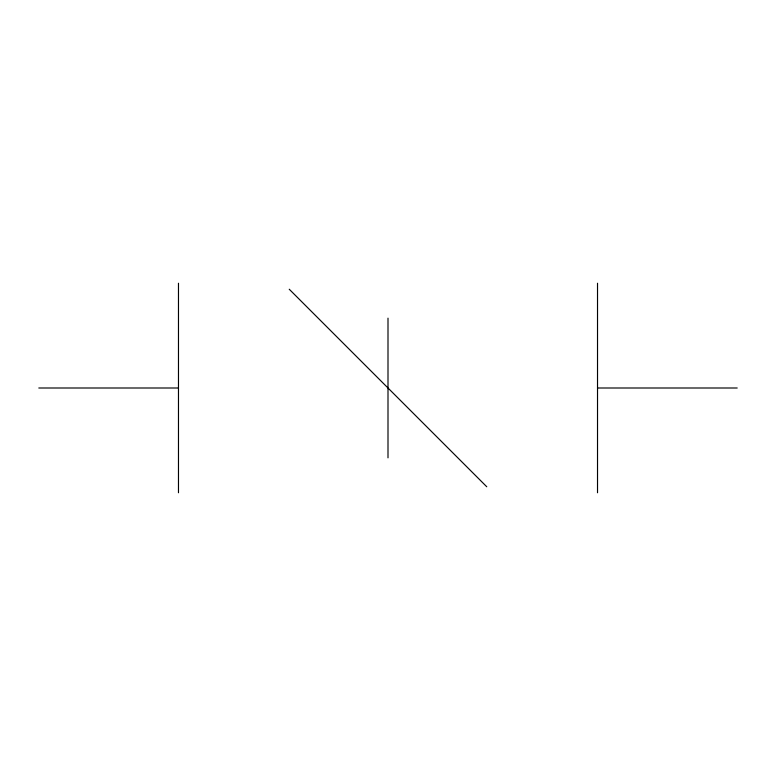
<?xml version="1.0" encoding="UTF-8"?>
<svg xmlns="http://www.w3.org/2000/svg" width="776" height="776" viewBox="0 0 776 776"><rect width="100%" height="100%" fill="white"/><g stroke="black" fill="none" stroke-linecap="round" stroke-linejoin="round"><path stroke-width="1.16" d="M38.8 388L178.48 388M597.52 388L737.2 388M289.235 289.235L486.765 486.765M597.52 283.24L597.52 492.76M388 318.16L388 457.84M178.48 283.24L178.48 492.76"/></g></svg>
